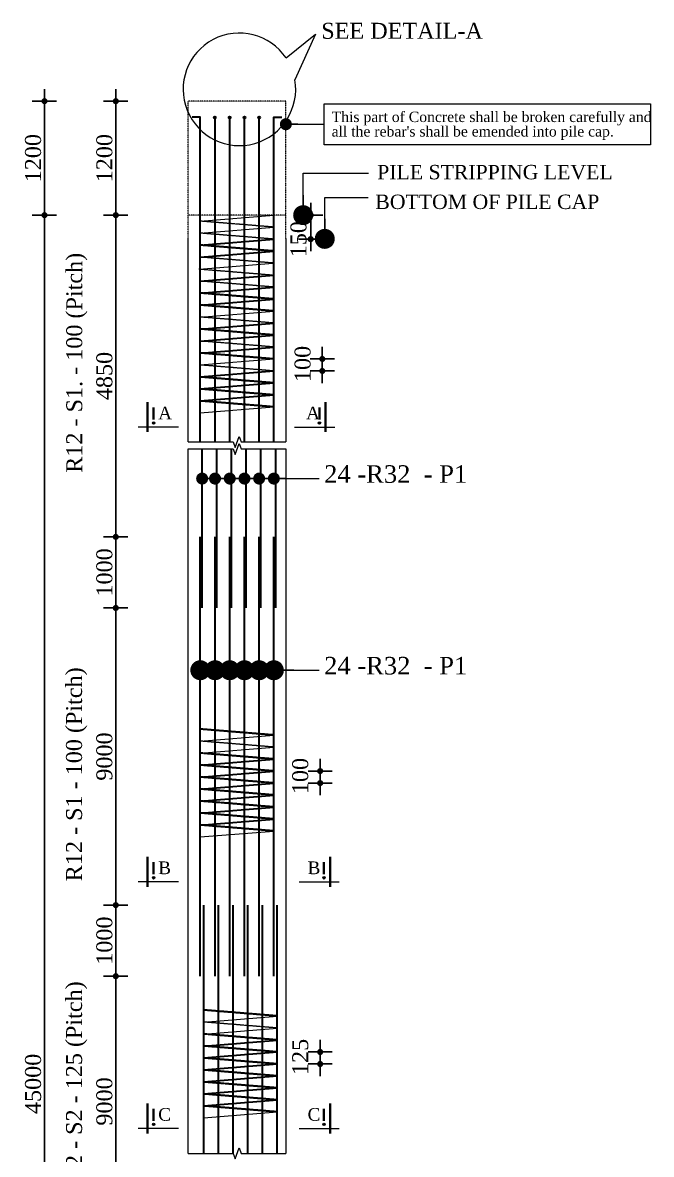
# Model space of a CAD drawing. Header units: millimetres. Extents: x -684453 to 35267, y -286696 to 273430.
# Drawn here: x -99214 to -95282, y 195485 to 202566 of the extents above; entities that cross this region are included whole.
import ezdxf

# ---------------------------------------------------------------- set-up
doc = ezdxf.new("R2010")
doc.units = ezdxf.units.MM
doc.header["$PDMODE"] = 2
doc.linetypes.add('DASHEDX2', pattern=[38.099999999999994, 25.4, -12.7])
doc.linetypes.add('HIDDEN', pattern=[9.524999999999999, 6.35, -3.175])
doc.layers.get('Defpoints').update_dxf_attribs({"lineweight": 13})
for name, color, linetype, lineweight in [('Binder', 136, 'Continuous', 15), ('dim', 4, 'Continuous', 25), ('Dimision', 4, 'Continuous', 9), ('L.L', 200, 'Continuous', 20), ('Pile', 11, 'Continuous', 15), ('Reinf.', 12, 'Continuous', 30), ('Text', 7, 'Continuous', 15)]:
    doc.layers.add(name, color=color, linetype=linetype, lineweight=lineweight)
doc.styles.get("Standard").update_dxf_attribs({"font": 'times.ttf'})
doc.dimstyles.new('ISO-25', dxfattribs={"dimtxt": 175, "dimasz": 100, "dimexe": 65, "dimexo": 115.625, "dimgap": 40, "dimtad": 1, "dimtoh": 1, "dimdec": 0, "dimtxsty": 'Standard', "dimblk": 'DOT', "dimcen": 300, "dimclrd": 256, "dimclre": 256, "dimclrt": 256, "dimadec": 0, "dimazin": 0, "dimtfac": 1, "dimtdec": 0, "dimtix": 1, "dimtmove": 0, "dimatfit": 3, "dimldrblk": 'DOT', "dimfxl": 75, "dimlwd": -1, "dimarcsym": 0})
doc.dimstyles.new('ISO-70', dxfattribs={"dimscale": 0, "dimtxt": 70, "dimasz": 0.75, "dimexe": 35, "dimexo": 35, "dimgap": 20, "dimtad": 1, "dimdec": 0, "dimlfac": -1, "dimzin": 1, "dimdsep": 46, "dimtxsty": 'Standard', "dimblk": 'DIM', "dimcen": 60, "dimclrd": 256, "dimclre": 256, "dimclrt": 256, "dimadec": 0, "dimazin": 0, "dimtfac": 1, "dimtdec": 0, "dimtix": 1, "dimtofl": 0, "dimtmove": 0, "dimatfit": 3, "dimldrblk": 'DOT', "dimfxl": 35, "dimfxlon": 1, "dimtolj": 1, "dimlwd": -1, "dimarcsym": 0})

# ---------------------------------------------------------------- blocks, each defined once
blk = doc.blocks.new('DIM')
at = {"layer": 'dim'}
for p, q in [((0, -101.4035087719276), (0, 101.4035087719276)), ((-101.4035087719312, 0), (101.4035087719312, 0))]:
    blk.add_line(p, q, dxfattribs=at)
at = {"layer": 'dim', "const_width": 25.35087719298245}
blk.add_lwpolyline([(-12.67543859648868, 0, 1), (12.67543859648868, 0, 1)], format="xyb", close=True, dxfattribs=at)
blk = doc.blocks.new('*D86')
at = {"layer": 'Defpoints', "color": 0, "ltscale": 30, "transparency": 16777216}
for p in [(-97567.63468283782, 201361.6920991052), (-97567.63468283782, 201211.6920991052), (-97412.42101633258, 201211.6920991052)]:
    blk.add_point(p, dxfattribs=at)
at = {"layer": 'dim', "lineweight": -2, "ltscale": 30, "transparency": 16777216}
for p, q in [((-97447.42101633258, 201361.6920991052), (-97377.42101633258, 201361.6920991052)), ((-97447.42101633258, 201211.6920991052), (-97377.42101633258, 201211.6920991052))]:
    blk.add_line(p, q, dxfattribs=at)
at = {"layer": 'dim', "ltscale": 30, "transparency": 16777216}
blk.add_line((-97412.42101633258, 201360.9420991052), (-97412.42101633258, 201212.4420991052), dxfattribs=at)
at = {"layer": 'dim', "ltscale": 30, "transparency": 16777216, "xscale": 0.75, "yscale": 0.75, "zscale": 0.75}
for p, rotation in [((-97412.42101633258, 201361.6920991052), 90), ((-97412.42101633258, 201211.6920991052), 270)]:
    blk.add_blockref('DIM', p, dxfattribs=dict(at, rotation=rotation))
at = {"layer": 'dim', "ltscale": 30, "transparency": 16777216, "insert": (-97488.27168678388, 201211.3617943445), "char_height": 100, "attachment_point": 5, "rotation": 90}
blk.add_mtext('\\A1;150', dxfattribs=at)
blk = doc.blocks.new('_Dot')
at = {"color": 0, "linetype": 'ByBlock', "lineweight": -2}
blk.add_line((-0.5, 0), (-1, 0), dxfattribs=at)
at = {"color": 0, "linetype": 'ByBlock', "const_width": 0.5}
blk.add_lwpolyline([(-0.25, 0, 1), (0.25, 0, 1)], format="xyb", close=True, dxfattribs=at)
blk = doc.blocks.new('*D87')
at = {"layer": 'Defpoints', "color": 0, "ltscale": 30, "transparency": 16777216}
for p in [(-97622.91527138534, 196125.8689732476), (-97621.01314669917, 196050.7234024808), (-97353.09083808103, 196050.7234024808)]:
    blk.add_point(p, dxfattribs=at)
at = {"layer": 'dim', "lineweight": -2, "ltscale": 30, "transparency": 16777216}
for p, q in [((-97388.09083808103, 196125.8689732476), (-97318.09083808103, 196125.8689732476)), ((-97388.09083808103, 196050.7234024808), (-97318.09083808103, 196050.7234024808))]:
    blk.add_line(p, q, dxfattribs=at)
at = {"layer": 'dim', "ltscale": 30, "transparency": 16777216}
blk.add_line((-97353.09083808103, 196125.1189732476), (-97353.09083808103, 196051.4734024808), dxfattribs=at)
at = {"layer": 'dim', "ltscale": 30, "transparency": 16777216, "xscale": 0.75, "yscale": 0.75, "zscale": 0.75}
for p, rotation in [((-97353.09083808103, 196125.8689732476), 90), ((-97353.09083808103, 196050.7234024808), 270)]:
    blk.add_blockref('DIM', p, dxfattribs=dict(at, rotation=rotation))
at = {"layer": 'dim', "ltscale": 30, "transparency": 16777216, "insert": (-97477.13489634782, 196094.6812905289), "char_height": 100, "attachment_point": 5, "rotation": 90}
blk.add_mtext('\\A1;125', dxfattribs=at)
blk = doc.blocks.new('*D105')
at = {"layer": 'Defpoints', "color": 0, "ltscale": 30, "transparency": 16777216}
for p in [(-98177.63468283782, 202074.8226198401), (-98631.36288111238, 201361.6920991052), (-98177.63468283782, 201361.6920991052)]:
    blk.add_point(p, dxfattribs=at)
at = {"layer": 'dim', "lineweight": -2, "ltscale": 30, "transparency": 16777216}
for p, q in [((-98596.36288111238, 202074.8226198401), (-98666.36288111238, 202074.8226198401)), ((-98596.36288111238, 201361.6920991052), (-98666.36288111238, 201361.6920991052))]:
    blk.add_line(p, q, dxfattribs=at)
at = {"layer": 'dim', "ltscale": 30, "transparency": 16777216}
blk.add_line((-98631.36288111238, 202074.0726198401), (-98631.36288111238, 201362.4420991052), dxfattribs=at)
at = {"layer": 'dim', "ltscale": 30, "transparency": 16777216, "xscale": 0.75, "yscale": 0.75, "zscale": 0.75}
for p, rotation in [((-98631.36288111238, 202074.8226198401), 90), ((-98631.36288111238, 201361.6920991052), 270)]:
    blk.add_blockref('DIM', p, dxfattribs=dict(at, rotation=rotation))
at = {"layer": 'dim', "ltscale": 30, "transparency": 16777216, "insert": (-98702.22805775264, 201718.2573594726), "char_height": 100, "attachment_point": 5, "rotation": 90}
blk.add_mtext('\\A1;1200', dxfattribs=at)
blk = doc.blocks.new('*D92')
at = {"layer": 'Defpoints', "color": 0, "ltscale": 30, "transparency": 16777216}
for p in [(-98555.31024953345, 201361.6920991052), (-99077.39555353846, 190490.5861029207), (-98177.63468283776, 190490.5861029207)]:
    blk.add_point(p, dxfattribs=at)
at = {"layer": 'dim', "lineweight": -2, "ltscale": 30, "transparency": 16777216}
for p, q in [((-99042.39555353846, 201361.6920991052), (-99112.39555353846, 201361.6920991052)), ((-99042.39555353846, 190490.5861029207), (-99112.39555353846, 190490.5861029207))]:
    blk.add_line(p, q, dxfattribs=at)
at = {"layer": 'dim', "ltscale": 30, "transparency": 16777216}
blk.add_line((-99077.39555353846, 201360.9420991052), (-99077.39555353846, 190491.3361029207), dxfattribs=at)
at = {"layer": 'dim', "ltscale": 30, "transparency": 16777216, "xscale": 0.75, "yscale": 0.75, "zscale": 0.75}
for p, rotation in [((-99077.39555353846, 201361.6920991052), 90), ((-99077.39555353846, 190490.5861029207), 270)]:
    blk.add_blockref('DIM', p, dxfattribs=dict(at, rotation=rotation))
at = {"layer": 'dim', "ltscale": 30, "transparency": 16777216, "insert": (-99148.26073017872, 195926.1391010129), "char_height": 100, "attachment_point": 5, "rotation": 90}
blk.add_mtext('\\A1;45000', dxfattribs=at)
blk = doc.blocks.new('*D95')
at = {"layer": 'Defpoints', "color": 0, "ltscale": 30, "transparency": 16777216}
for p in [(-98177.63468283782, 196600.0147920713), (-98631.36288111238, 195032.5612684598), (-98177.63468283782, 195032.5612684598)]:
    blk.add_point(p, dxfattribs=at)
at = {"layer": 'dim', "lineweight": -2, "ltscale": 30, "transparency": 16777216}
for p, q in [((-98596.36288111238, 196600.0147920713), (-98666.36288111238, 196600.0147920713)), ((-98596.36288111238, 195032.5612684598), (-98666.36288111238, 195032.5612684598))]:
    blk.add_line(p, q, dxfattribs=at)
at = {"layer": 'dim', "ltscale": 30, "transparency": 16777216}
blk.add_line((-98631.36288111238, 196599.2647920713), (-98631.36288111238, 195033.3112684598), dxfattribs=at)
at = {"layer": 'dim', "ltscale": 30, "transparency": 16777216, "xscale": 0.75, "yscale": 0.75, "zscale": 0.75}
for p, rotation in [((-98631.36288111238, 196600.0147920713), 90), ((-98631.36288111238, 195032.5612684598), 270)]:
    blk.add_blockref('DIM', p, dxfattribs=dict(at, rotation=rotation))
at = {"layer": 'dim', "ltscale": 30, "transparency": 16777216, "insert": (-98702.37225385934, 195816.2880302655), "char_height": 100, "attachment_point": 5, "rotation": 90}
blk.add_mtext('\\A1;9000', dxfattribs=at)
blk = doc.blocks.new('*D96')
at = {"layer": 'Defpoints', "color": 0, "ltscale": 30, "transparency": 16777216}
for p in [(-98177.63468283782, 197044.9201670101), (-98631.36288111244, 196600.0147920713), (-98177.63468283782, 196600.0147920713)]:
    blk.add_point(p, dxfattribs=at)
at = {"layer": 'dim', "lineweight": -2, "ltscale": 30, "transparency": 16777216}
for p, q in [((-98596.36288111244, 197044.9201670101), (-98666.36288111244, 197044.9201670101)), ((-98596.36288111244, 196600.0147920713), (-98666.36288111244, 196600.0147920713))]:
    blk.add_line(p, q, dxfattribs=at)
at = {"layer": 'dim', "ltscale": 30, "transparency": 16777216}
blk.add_line((-98631.36288111244, 197044.1701670101), (-98631.36288111244, 196600.7647920713), dxfattribs=at)
at = {"layer": 'dim', "ltscale": 30, "transparency": 16777216, "xscale": 0.75, "yscale": 0.75, "zscale": 0.75}
for p, rotation in [((-98631.36288111244, 197044.9201670101), 90), ((-98631.36288111244, 196600.0147920713), 270)]:
    blk.add_blockref('DIM', p, dxfattribs=dict(at, rotation=rotation))
at = {"layer": 'dim', "ltscale": 30, "transparency": 16777216, "insert": (-98702.2280577527, 196822.4674795407), "char_height": 100, "attachment_point": 5, "rotation": 90}
blk.add_mtext('\\A1;1000', dxfattribs=at)
blk = doc.blocks.new('*D97')
at = {"layer": 'Defpoints', "color": 0, "ltscale": 30, "transparency": 16777216}
for p in [(-98177.63468283782, 201361.6920991052), (-98631.36288111238, 199348.7660689625), (-98555.31024953345, 199348.7660689625)]:
    blk.add_point(p, dxfattribs=at)
at = {"layer": 'dim', "lineweight": -2, "ltscale": 30, "transparency": 16777216}
for p, q in [((-98596.36288111238, 201361.6920991052), (-98666.36288111238, 201361.6920991052)), ((-98596.36288111238, 199348.7660689625), (-98666.36288111238, 199348.7660689625))]:
    blk.add_line(p, q, dxfattribs=at)
at = {"layer": 'dim', "ltscale": 30, "transparency": 16777216}
blk.add_line((-98631.36288111238, 201360.9420991052), (-98631.36288111238, 199349.5160689625), dxfattribs=at)
at = {"layer": 'dim', "ltscale": 30, "transparency": 16777216, "xscale": 0.75, "yscale": 0.75, "zscale": 0.75}
for p, rotation in [((-98631.36288111238, 201361.6920991052), 90), ((-98631.36288111238, 199348.7660689625), 270)]:
    blk.add_blockref('DIM', p, dxfattribs=dict(at, rotation=rotation))
at = {"layer": 'dim', "ltscale": 30, "transparency": 16777216, "insert": (-98702.22805775264, 200355.2290840338), "char_height": 100, "attachment_point": 5, "rotation": 90}
blk.add_mtext('\\A1;4850', dxfattribs=at)
blk = doc.blocks.new('*D99')
at = {"layer": 'Defpoints', "color": 0, "ltscale": 30, "transparency": 16777216}
for p in [(-97644.53680752398, 200461.837669872), (-97642.63468283776, 200386.6920991052), (-97339.71237421967, 200386.6920991052)]:
    blk.add_point(p, dxfattribs=at)
at = {"layer": 'dim', "lineweight": -2, "ltscale": 30, "transparency": 16777216}
for p, q in [((-97374.71237421967, 200461.837669872), (-97304.71237421967, 200461.837669872)), ((-97374.71237421967, 200386.6920991052), (-97304.71237421967, 200386.6920991052))]:
    blk.add_line(p, q, dxfattribs=at)
at = {"layer": 'dim', "ltscale": 30, "transparency": 16777216}
blk.add_line((-97339.71237421967, 200461.087669872), (-97339.71237421967, 200387.4420991052), dxfattribs=at)
at = {"layer": 'dim', "ltscale": 30, "transparency": 16777216, "xscale": 0.75, "yscale": 0.75, "zscale": 0.75}
for p, rotation in [((-97339.71237421967, 200461.837669872), 90), ((-97339.71237421967, 200386.6920991052), 270)]:
    blk.add_blockref('DIM', p, dxfattribs=dict(at, rotation=rotation))
at = {"layer": 'dim', "ltscale": 30, "transparency": 16777216, "insert": (-97462.29646586225, 200430.6499871533), "char_height": 100, "attachment_point": 5, "rotation": 90}
blk.add_mtext('\\A1;100', dxfattribs=at)
blk = doc.blocks.new('*D100')
at = {"layer": 'Defpoints', "color": 0, "ltscale": 30, "transparency": 16777216}
for p in [(-98472.63009785011, 202074.8226198401), (-99077.39555353846, 201361.6920991052), (-98472.63009785011, 201361.6920991052)]:
    blk.add_point(p, dxfattribs=at)
at = {"layer": 'dim', "lineweight": -2, "ltscale": 30, "transparency": 16777216}
for p, q in [((-99042.39555353846, 202074.8226198401), (-99112.39555353846, 202074.8226198401)), ((-99042.39555353846, 201361.6920991052), (-99112.39555353846, 201361.6920991052))]:
    blk.add_line(p, q, dxfattribs=at)
at = {"layer": 'dim', "ltscale": 30, "transparency": 16777216}
blk.add_line((-99077.39555353846, 202074.0726198401), (-99077.39555353846, 201362.4420991052), dxfattribs=at)
at = {"layer": 'dim', "ltscale": 30, "transparency": 16777216, "xscale": 0.75, "yscale": 0.75, "zscale": 0.75}
for p, rotation in [((-99077.39555353846, 202074.8226198401), 90), ((-99077.39555353846, 201361.6920991052), 270)]:
    blk.add_blockref('DIM', p, dxfattribs=dict(at, rotation=rotation))
at = {"layer": 'dim', "ltscale": 30, "transparency": 16777216, "insert": (-99148.26073017872, 201718.2573594726), "char_height": 100, "attachment_point": 5, "rotation": 90}
blk.add_mtext('\\A1;1200', dxfattribs=at)
blk = doc.blocks.new('*D101')
at = {"layer": 'Defpoints', "color": 0, "ltscale": 30, "transparency": 16777216}
for p in [(-97622.91527138534, 197883.581010665), (-97621.01314669917, 197808.4354398983), (-97353.09083808103, 197808.4354398983)]:
    blk.add_point(p, dxfattribs=at)
at = {"layer": 'dim', "lineweight": -2, "ltscale": 30, "transparency": 16777216}
for p, q in [((-97388.09083808103, 197883.581010665), (-97318.09083808103, 197883.581010665)), ((-97388.09083808103, 197808.4354398983), (-97318.09083808103, 197808.4354398983))]:
    blk.add_line(p, q, dxfattribs=at)
at = {"layer": 'dim', "ltscale": 30, "transparency": 16777216}
blk.add_line((-97353.09083808103, 197882.831010665), (-97353.09083808103, 197809.1854398983), dxfattribs=at)
at = {"layer": 'dim', "ltscale": 30, "transparency": 16777216, "xscale": 0.75, "yscale": 0.75, "zscale": 0.75}
for p, rotation in [((-97353.09083808103, 197883.581010665), 90), ((-97353.09083808103, 197808.4354398983), 270)]:
    blk.add_blockref('DIM', p, dxfattribs=dict(at, rotation=rotation))
at = {"layer": 'dim', "ltscale": 30, "transparency": 16777216, "insert": (-97477.13489634782, 197852.3933279463), "char_height": 100, "attachment_point": 5, "rotation": 90}
blk.add_mtext('\\A1;100', dxfattribs=at)
blk = doc.blocks.new('*D102')
at = {"layer": 'Defpoints', "color": 0, "ltscale": 30, "transparency": 16777216}
for p in [(-98177.63468283782, 199348.7660689625), (-98631.36288111244, 198903.8606940237), (-98177.63468283782, 198903.8606940237)]:
    blk.add_point(p, dxfattribs=at)
at = {"layer": 'dim', "lineweight": -2, "ltscale": 30, "transparency": 16777216}
for p, q in [((-98596.36288111244, 199348.7660689625), (-98666.36288111244, 199348.7660689625)), ((-98596.36288111244, 198903.8606940237), (-98666.36288111244, 198903.8606940237))]:
    blk.add_line(p, q, dxfattribs=at)
at = {"layer": 'dim', "ltscale": 30, "transparency": 16777216}
blk.add_line((-98631.36288111244, 199348.0160689625), (-98631.36288111244, 198904.6106940237), dxfattribs=at)
at = {"layer": 'dim', "ltscale": 30, "transparency": 16777216, "xscale": 0.75, "yscale": 0.75, "zscale": 0.75}
for p, rotation in [((-98631.36288111244, 199348.7660689625), 90), ((-98631.36288111244, 198903.8606940237), 270)]:
    blk.add_blockref('DIM', p, dxfattribs=dict(at, rotation=rotation))
at = {"layer": 'dim', "ltscale": 30, "transparency": 16777216, "insert": (-98702.2280577527, 199126.3133814931), "char_height": 100, "attachment_point": 5, "rotation": 90}
blk.add_mtext('\\A1;1000', dxfattribs=at)
blk = doc.blocks.new('*D103')
at = {"layer": 'Defpoints', "color": 0, "ltscale": 30, "transparency": 16777216}
for p in [(-98177.63468283782, 198903.8606940237), (-98631.36288111238, 197044.9201670101), (-98177.63468283782, 197044.9201670101)]:
    blk.add_point(p, dxfattribs=at)
at = {"layer": 'dim', "lineweight": -2, "ltscale": 30, "transparency": 16777216}
for p, q in [((-98596.36288111238, 198903.8606940237), (-98666.36288111238, 198903.8606940237)), ((-98596.36288111238, 197044.9201670101), (-98666.36288111238, 197044.9201670101))]:
    blk.add_line(p, q, dxfattribs=at)
at = {"layer": 'dim', "ltscale": 30, "transparency": 16777216}
blk.add_line((-98631.36288111238, 198903.1106940237), (-98631.36288111238, 197045.6701670101), dxfattribs=at)
at = {"layer": 'dim', "ltscale": 30, "transparency": 16777216, "xscale": 0.75, "yscale": 0.75, "zscale": 0.75}
for p, rotation in [((-98631.36288111238, 198903.8606940237), 90), ((-98631.36288111238, 197044.9201670101), 270)]:
    blk.add_blockref('DIM', p, dxfattribs=dict(at, rotation=rotation))
at = {"layer": 'dim', "ltscale": 30, "transparency": 16777216, "insert": (-98702.37225385934, 197974.3904305169), "char_height": 100, "attachment_point": 5, "rotation": 90}
blk.add_mtext('\\A1;9000', dxfattribs=at)

msp = doc.modelspace()

# ---------------------------------------------------------------- hatches: boundary and pattern name
at = {"layer": 'Pile', "ltscale": 5}
h = msp.add_hatch(color=5, dxfattribs=at)
h.set_gradient(color1=(0, 0, 255), one_color=1, tint=1, name='CYLINDER')
h.paths.add_polyline_path([(-98402.31371749833, 200061.0656646268, 1), (-98387.43951289373, 200061.0656646268, 1)])
h = msp.add_hatch(color=5, dxfattribs=at)
h.set_gradient(color1=(0, 0, 255), one_color=1, tint=1, name='CYLINDER')
h.paths.add_polyline_path([(-97349.90922159771, 200061.0656646268, -1), (-97364.78342620231, 200061.0656646268, -1)])
h = msp.add_hatch(color=5, dxfattribs=at)
h.set_gradient(color1=(0, 0, 255), one_color=1, tint=1, name='CYLINDER')
h.paths.add_polyline_path([(-98402.31371749833, 197215.4948398719, 1), (-98387.43951289373, 197215.4948398719, 1)])
h = msp.add_hatch(color=5, dxfattribs=at)
h.set_gradient(color1=(0, 0, 255), one_color=1, tint=1, name='CYLINDER')
h.paths.add_polyline_path([(-97322.14263401512, 197215.4948398719, -1), (-97337.01683861972, 197215.4948398719, -1)])
h = msp.add_hatch(color=5, dxfattribs=at)
h.set_gradient(color1=(0, 0, 255), one_color=1, tint=1, name='CYLINDER')
h.paths.add_polyline_path([(-98402.31371749833, 195672.5985861878, 1), (-98387.43951289373, 195672.5985861878, 1)])
h = msp.add_hatch(color=5, dxfattribs=at)
h.set_gradient(color1=(0, 0, 255), one_color=1, tint=1, name='CYLINDER')
h.paths.add_polyline_path([(-97322.14263401512, 195672.5985861878, -1), (-97337.01683861972, 195672.5985861878, -1)])
at = {"layer": 'Reinf.', "ltscale": 5}
for points in [[(-98017.09270827455, 201972.8226198401, 1), (-98005.09270827455, 201972.8226198401, 1)], [(-97925.09270827455, 201972.8226198401, 1), (-97913.09270827455, 201972.8226198401, 1)], [(-97833.09270827449, 201972.8226198401, 1), (-97821.09270827449, 201972.8226198401, 1)], [(-97741.09270827449, 201972.8226198401, 1), (-97729.09270827449, 201972.8226198401, 1)]]:
    msp.add_hatch(color=256, dxfattribs=at).paths.add_polyline_path(points)

# ---------------------------------------------------------------- linework, layer by layer
at = {"layer": 'Binder', "ltscale": 30}
for p, q in [((-97565.88640787808, 202345.061571677), (-97382.15699272073, 202494.3935181216)), ((-97382.15699272073, 202494.3935181216), (-97511.34421112656, 202209.1006150698))]:
    msp.add_line(p, q, dxfattribs=at)
at = {"layer": 'Binder', "ltscale": 5}
for p, q in [((-98102.63468283782, 201324.1920991052), (-97642.63468283776, 201361.6920991052)), ((-98102.63468283782, 201249.1920991052), (-97642.63468283776, 201286.6920991052)), ((-98102.63468283782, 201174.1920991052), (-97642.63468283776, 201211.6920991052)), ((-98102.63468283782, 201099.1920991052), (-97642.63468283776, 201136.6920991052)), ((-98108.4575135099, 201023.1071116566), (-97648.4575135099, 201060.6071116566)), ((-98102.63468283782, 200949.1920991052), (-97642.63468283776, 200986.6920991052)), ((-98102.63468283782, 200874.1920991052), (-97642.63468283776, 200911.6920991052)), ((-98102.63468283782, 200799.1920991052), (-97642.63468283776, 200836.6920991052)), ((-98102.63468283782, 200724.1920991052), (-97642.63468283776, 200761.6920991052)), ((-98102.63468283782, 200649.1920991052), (-97642.63468283776, 200686.6920991052)), ((-98102.63468283782, 200574.1920991052), (-97642.63468283776, 200611.6920991052)), ((-98102.63468283782, 200499.1920991052), (-97642.63468283776, 200536.6920991052)), ((-98102.63468283782, 200424.1920991052), (-97642.63468283776, 200461.6920991052)), ((-98102.63468283782, 200349.1920991052), (-97642.63468283776, 200386.6920991052)), ((-98102.63468283782, 200274.1920991052), (-97642.63468283776, 200311.6920991052)), ((-98102.63468283782, 200199.1920991052), (-97642.63468283776, 200236.6920991052)), ((-98102.63468283782, 200124.1920991052), (-97642.63468283776, 200161.6920991052)), ((-98102.63468283782, 198070.9354398983), (-97642.63468283776, 198108.4354398983)), ((-98102.63468283782, 197995.9354398983), (-97642.63468283776, 198033.4354398983)), ((-98102.63468283782, 197995.9354398983), (-97642.63468283776, 198033.4354398983)), ((-98102.63468283782, 197920.9354398983), (-97642.63468283776, 197958.4354398983)), ((-98102.63468283782, 197845.9354398983), (-97642.63468283776, 197883.4354398983)), ((-98102.63468283782, 197770.9354398983), (-97642.63468283776, 197808.4354398983)), ((-98102.63468283782, 197695.9354398983), (-97642.63468283776, 197733.4354398983)), ((-98102.63468283782, 197620.9354398983), (-97642.63468283776, 197658.4354398983)), ((-98102.63468283782, 197545.9354398983), (-97642.63468283776, 197583.4354398983)), ((-98102.63468283782, 197470.9354398983), (-97642.63468283776, 197508.4354398983)), ((-98081.01314669917, 196313.2234024808), (-97621.01314669917, 196350.7234024808)), ((-98081.01314669917, 196238.2234024808), (-97621.01314669917, 196275.7234024808)), ((-98081.01314669917, 196238.2234024808), (-97621.01314669917, 196275.7234024808)), ((-98081.01314669917, 196163.2234024808), (-97621.01314669917, 196200.7234024808)), ((-98081.01314669917, 196088.2234024808), (-97621.01314669917, 196125.7234024808)), ((-98081.01314669917, 196013.2234024808), (-97621.01314669917, 196050.7234024808)), ((-98081.01314669917, 195938.2234024808), (-97621.01314669917, 195975.7234024808)), ((-98081.01314669917, 195863.2234024808), (-97621.01314669917, 195900.7234024808)), ((-98081.01314669917, 195788.2234024808), (-97621.01314669917, 195825.7234024808)), ((-98081.01314669917, 195713.2234024808), (-97621.01314669917, 195750.7234024808))]:
    msp.add_line(p, q, dxfattribs=at)
at = {"layer": 'Binder', "linetype": 'DASHEDX2', "ltscale": 0.006999999999999999}
for p, q in [((-97642.63468283776, 201286.6920991052), (-98102.63468283782, 201324.1920991052)), ((-97642.63468283776, 201211.6920991052), (-98102.63468283782, 201249.1920991052)), ((-97642.63468283776, 201136.6920991052), (-98102.63468283782, 201174.1920991052)), ((-97642.63468283776, 201061.6920991052), (-98102.63468283782, 201099.1920991052)), ((-97652.63468283782, 200985.9267929827), (-98112.63468283782, 201023.4267929827)), ((-97642.63468283776, 200911.6920991052), (-98102.63468283782, 200949.1920991052)), ((-97642.63468283776, 200836.6920991052), (-98102.63468283782, 200874.1920991052)), ((-97642.63468283776, 200761.6920991052), (-98102.63468283782, 200799.1920991052)), ((-97642.63468283776, 200686.6920991052), (-98102.63468283782, 200724.1920991052)), ((-97642.63468283776, 200611.6920991052), (-98102.63468283782, 200649.1920991052)), ((-97642.63468283776, 200536.6920991052), (-98102.63468283782, 200574.1920991052)), ((-97642.63468283776, 200536.6920991052), (-98102.63468283782, 200574.1920991052)), ((-97642.63468283776, 200536.6920991052), (-98102.63468283782, 200574.1920991052)), ((-97642.63468283776, 200461.6920991052), (-98102.63468283782, 200499.1920991052)), ((-97642.63468283776, 200386.6920991052), (-98102.63468283782, 200424.1920991052)), ((-97642.63468283776, 200311.6920991052), (-98102.63468283782, 200349.1920991052)), ((-97642.63468283776, 200236.6920991052), (-98102.63468283782, 200274.1920991052)), ((-97642.63468283776, 200161.6920991052), (-98102.63468283782, 200199.1920991052)), ((-97642.63468283776, 198108.4354398983), (-98102.63468283782, 198145.9354398983)), ((-97642.63468283776, 198033.4354398983), (-98102.63468283782, 198070.9354398983)), ((-97642.63468283776, 197958.4354398983), (-98102.63468283782, 197995.9354398983)), ((-97642.63468283776, 197883.4354398983), (-98102.63468283782, 197920.9354398983)), ((-97642.63468283776, 197808.4354398983), (-98102.63468283782, 197845.9354398983)), ((-97642.63468283776, 197733.4354398983), (-98102.63468283782, 197770.9354398983)), ((-97642.63468283776, 197658.4354398983), (-98102.63468283782, 197695.9354398983)), ((-97642.63468283776, 197583.4354398983), (-98102.63468283782, 197620.9354398983)), ((-97642.63468283776, 197508.4354398983), (-98102.63468283782, 197545.9354398983)), ((-97621.01314669917, 196350.7234024808), (-98081.01314669917, 196388.2234024808)), ((-97621.01314669917, 196275.7234024808), (-98081.01314669917, 196313.2234024808)), ((-97621.01314669917, 196200.7234024808), (-98081.01314669917, 196238.2234024808)), ((-97621.01314669917, 196125.7234024808), (-98081.01314669917, 196163.2234024808)), ((-97621.01314669917, 196050.7234024808), (-98081.01314669917, 196088.2234024808)), ((-97621.01314669917, 195975.7234024808), (-98081.01314669917, 196013.2234024808)), ((-97621.01314669917, 195900.7234024808), (-98081.01314669917, 195938.2234024808)), ((-97621.01314669917, 195825.7234024808), (-98081.01314669917, 195863.2234024808)), ((-97621.01314669917, 195750.7234024808), (-98081.01314669917, 195788.2234024808))]:
    msp.add_line(p, q, dxfattribs=at)
at = {"layer": 'Binder', "ltscale": 30}
msp.add_arc((-97858.15699272073, 202148.8935181216), 352, 33.86897648289431, 9.848460356363017, dxfattribs=at)
at = {"layer": 'Dimision', "ltscale": 5}
for p, q in [((-97358.42020261649, 199713.4411289055), (-97358.42020261649, 199713.4411289055)), ((-97358.42020261649, 199713.4411289055), (-97358.42020261649, 199713.4411289055)), ((-97576.05165214458, 198514.3240182449), (-97576.05165214458, 198514.3240182449)), ((-97576.05165214458, 198514.3240182449), (-97576.05165214458, 198514.3240182449))]:
    msp.add_line(p, q, dxfattribs=at)
at = {"layer": 'L.L', "linetype": 'HIDDEN', "ltscale": 0.02}
for p, q in [((-97567.63468283782, 202074.8226198401), (-98177.63468283782, 202074.8226198401)), ((-98177.63468283782, 201215.1920991052), (-98177.63468283782, 202074.8226198401)), ((-97567.63468283782, 201215.1920991052), (-97567.63468283782, 202074.8226198401)), ((-97567.63468283782, 201361.6920991052), (-98177.63468283782, 201361.6920991052))]:
    msp.add_line(p, q, dxfattribs=at)
at = {"layer": 'L.L', "ltscale": 5}
for p, q in [((-97567.63468283782, 201215.1920991052), (-97567.63468283782, 199943.2957389712)), ((-97567.63468283782, 199899.2231759415), (-97567.63468283782, 195490.9426867215))]:
    msp.add_line(p, q, dxfattribs=at)
for points in [[(-98177.63468283782, 199943.2957389712), (-98177.63468283782, 201215.1920991052)], [(-98177.63468283776, 199943.2957389712), (-97897.6346828377, 199943.2957389712), (-97885.1346828377, 199908.9522712281), (-97860.1346828377, 199977.6392067142), (-97847.6346828377, 199943.2957389712), (-97567.6346828377, 199943.2957389712)], [(-98177.63468283782, 199899.2231759415), (-97897.63468283776, 199899.2231759415), (-97885.13468283776, 199864.8797081985), (-97860.13468283776, 199933.5666436845), (-97847.63468283776, 199899.2231759415), (-97567.63468283776, 199899.2231759415)], [(-98177.63468283782, 195490.9426867215), (-98177.63468283782, 199899.2231759415)], [(-98177.63468283776, 195490.9426867215), (-97897.6346828377, 195490.9426867215), (-97885.1346828377, 195456.5992189785), (-97860.1346828377, 195525.2861544645), (-97847.6346828377, 195490.9426867215), (-97567.6346828377, 195490.9426867215)]]:
    msp.add_lwpolyline(points, dxfattribs=at)
at = {"layer": 'Pile', "ltscale": 5}
for p, q in [((-98239.53265097889, 200035.2259545501), (-98490.69818520627, 200035.2259545501)), ((-97512.69028811716, 200035.2259545501), (-97261.52475388977, 200035.2259545501)), ((-98239.53265097889, 197189.6551297953), (-98490.69818520627, 197189.6551297953)), ((-97484.9237005345, 197189.6551297953), (-97233.75816630712, 197189.6551297953)), ((-98239.53265097889, 195646.7588761112), (-98490.69818520627, 195646.7588761112)), ((-97484.9237005345, 195646.7588761112), (-97233.75816630712, 195646.7588761112))]:
    msp.add_line(p, q, dxfattribs=at)
for points, const_width in [([(-98433.20528949535, 200003.939639284), (-98433.20528949535, 200192.9330026468)], 14.87420460458786), ([(-97319.01764960069, 200003.939639284), (-97319.01764960069, 200192.9330026468)], 14.87420460458787), ([(-98394.876615196, 200081.8968923113), (-98394.876615196, 200159.8541453386)], 14.87420460458786), ([(-97357.34632390004, 200081.8968923113), (-97357.34632390004, 200159.8541453386)], 14.87420460458787), ([(-98433.20528949535, 197158.3688145292), (-98433.20528949535, 197347.3621778919)], 14.87420460458786), ([(-97291.2510620181, 197158.3688145292), (-97291.2510620181, 197347.3621778919)], 14.87420460458787), ([(-98394.876615196, 197236.3260675564), (-98394.876615196, 197314.2833205837)], 14.87420460458786), ([(-97329.57973631739, 197236.3260675564), (-97329.57973631739, 197314.2833205837)], 14.87420460458787), ([(-98433.20528949535, 195615.4725608451), (-98433.20528949535, 195804.4659242078)], 14.87420460458786), ([(-97291.2510620181, 195615.4725608451), (-97291.2510620181, 195804.4659242078)], 14.87420460458787), ([(-98394.876615196, 195693.4298138724), (-98394.876615196, 195771.3870668996)], 14.87420460458786), ([(-97329.57973631739, 195693.4298138724), (-97329.57973631739, 195771.3870668996)], 14.87420460458787)]:
    msp.add_lwpolyline(points, dxfattribs=dict(at, const_width=const_width))
for centre in [(-98394.876615196, 200061.0656646268), (-97357.34632390004, 200061.0656646268), (-98394.876615196, 197215.4948398719), (-97329.57973631739, 197215.4948398719), (-98394.876615196, 195672.5985861878), (-97329.57973631739, 195672.5985861878)]:
    msp.add_circle(centre, 7.437102302293932, dxfattribs=at)
at = {"layer": 'Reinf.', "ltscale": 5}
for p, q in [((-98010.63468283782, 199943.2957389712), (-98010.63468283782, 201976.7123261166)), ((-97918.63468283782, 199943.2957389712), (-97918.63468283782, 201976.7123261166)), ((-97826.63468283782, 199943.2957389712), (-97826.63468283782, 201976.7123261166)), ((-97734.63468283782, 199943.2957389712), (-97734.63468283782, 201976.7123261166)), ((-98102.63468283782, 201174.1920991052), (-97642.63468283776, 201211.6920991052)), ((-98102.63468283782, 201099.1920991052), (-97642.63468283776, 201136.6920991052)), ((-98102.63468283782, 200949.1920991052), (-97642.63468283776, 200986.6920991052)), ((-98102.63468283782, 200874.1920991052), (-97642.63468283776, 200911.6920991052)), ((-98102.63468283782, 200799.1920991052), (-97642.63468283776, 200836.6920991052)), ((-98102.63468283782, 200649.1920991052), (-97642.63468283776, 200686.6920991052)), ((-98102.63468283782, 200574.1920991052), (-97642.63468283776, 200611.6920991052)), ((-98102.63468283782, 200499.1920991052), (-97642.63468283776, 200536.6920991052)), ((-98102.63468283782, 200349.1920991052), (-97642.63468283776, 200386.6920991052)), ((-98102.63468283782, 200274.1920991052), (-97642.63468283776, 200311.6920991052)), ((-98102.63468283782, 200199.1920991052), (-97642.63468283776, 200236.6920991052)), ((-97999.20578337798, 198903.8606940237), (-97999.20578337798, 199899.2231759415)), ((-97907.20578337798, 198903.8606940237), (-97907.20578337798, 199899.2231759415)), ((-97815.20578337798, 198903.8606940237), (-97815.20578337798, 199899.2231759415)), ((-97723.20578337798, 198903.8606940237), (-97723.20578337798, 199899.2231759415)), ((-98010.63468283782, 196600.0147920713), (-98010.63468283782, 199348.7660689625)), ((-97918.63468283782, 196600.0147920713), (-97918.63468283782, 199348.7660689625)), ((-97826.63468283782, 196600.0147920713), (-97826.63468283782, 199348.7660689625)), ((-97734.63468283782, 196600.0147920713), (-97734.63468283782, 199348.7660689625)), ((-98102.63468283782, 197920.9354398983), (-97642.63468283776, 197958.4354398983)), ((-98102.63468283782, 197845.9354398983), (-97642.63468283776, 197883.4354398983)), ((-98102.63468283782, 197770.9354398983), (-97642.63468283776, 197808.4354398983)), ((-98102.63468283782, 197770.9354398983), (-97642.63468283776, 197808.4354398983)), ((-98102.63468283782, 197695.9354398983), (-97642.63468283776, 197733.4354398983)), ((-98102.63468283782, 197695.9354398983), (-97642.63468283776, 197733.4354398983)), ((-98102.63468283782, 197620.9354398983), (-97642.63468283776, 197658.4354398983)), ((-98102.63468283782, 197620.9354398983), (-97642.63468283776, 197658.4354398983)), ((-98102.63468283782, 197545.9354398983), (-97642.63468283776, 197583.4354398983)), ((-98102.63468283782, 197545.9354398983), (-97642.63468283776, 197583.4354398983)), ((-97989.01314669917, 195490.9426867215), (-97989.01314669917, 197044.9201670101)), ((-97897.01314669917, 195489.2350302155), (-97897.01314669917, 197044.9201670101)), ((-97805.01314669917, 195490.9426867215), (-97805.01314669917, 197044.9201670101)), ((-97713.01314669917, 195490.9426867215), (-97713.01314669917, 197044.9201670101)), ((-98081.01314669917, 196163.2234024808), (-97621.01314669917, 196200.7234024808)), ((-98081.01314669917, 196088.2234024808), (-97621.01314669917, 196125.7234024808)), ((-98081.01314669917, 196013.2234024808), (-97621.01314669917, 196050.7234024808)), ((-98081.01314669917, 196013.2234024808), (-97621.01314669917, 196050.7234024808)), ((-98081.01314669917, 195938.2234024808), (-97621.01314669917, 195975.7234024808)), ((-98081.01314669917, 195938.2234024808), (-97621.01314669917, 195975.7234024808)), ((-98081.01314669917, 195863.2234024808), (-97621.01314669917, 195900.7234024808)), ((-98081.01314669917, 195863.2234024808), (-97621.01314669917, 195900.7234024808)), ((-98081.01314669917, 195788.2234024808), (-97621.01314669917, 195825.7234024808)), ((-98081.01314669917, 195788.2234024808), (-97621.01314669917, 195825.7234024808))]:
    msp.add_line(p, q, dxfattribs=at)
at = {"layer": 'Reinf.', "linetype": 'DASHEDX2', "ltscale": 0.006999999999999999}
for p, q in [((-97642.63468283776, 201136.6920991052), (-98102.63468283782, 201174.1920991052)), ((-97642.63468283776, 200836.6920991052), (-98102.63468283782, 200874.1920991052)), ((-97642.63468283776, 200761.6920991052), (-98102.63468283782, 200799.1920991052)), ((-97642.63468283776, 200611.6920991052), (-98102.63468283782, 200649.1920991052)), ((-97642.63468283776, 200461.6920991052), (-98102.63468283782, 200499.1920991052)), ((-97642.63468283776, 200311.6920991052), (-98102.63468283782, 200349.1920991052)), ((-97642.63468283776, 200236.6920991052), (-98102.63468283782, 200274.1920991052)), ((-97642.63468283776, 200236.6920991052), (-98102.63468283782, 200274.1920991052)), ((-97642.63468283776, 200161.6920991052), (-98102.63468283782, 200199.1920991052)), ((-97642.63468283776, 198108.4354398983), (-98102.63468283782, 198145.9354398983)), ((-97642.63468283776, 197958.4354398983), (-98102.63468283782, 197995.9354398983)), ((-97642.63468283776, 197883.4354398983), (-98102.63468283782, 197920.9354398983)), ((-97642.63468283776, 197883.4354398983), (-98102.63468283782, 197920.9354398983)), ((-97642.63468283776, 197808.4354398983), (-98102.63468283782, 197845.9354398983)), ((-97642.63468283776, 197733.4354398983), (-98102.63468283782, 197770.9354398983)), ((-97642.63468283776, 197658.4354398983), (-98102.63468283782, 197695.9354398983)), ((-97642.63468283776, 197583.4354398983), (-98102.63468283782, 197620.9354398983)), ((-97642.63468283776, 197508.4354398983), (-98102.63468283782, 197545.9354398983)), ((-97621.01314669917, 196350.7234024808), (-98081.01314669917, 196388.2234024808)), ((-97621.01314669917, 196200.7234024808), (-98081.01314669917, 196238.2234024808)), ((-97621.01314669917, 196125.7234024808), (-98081.01314669917, 196163.2234024808)), ((-97621.01314669917, 196125.7234024808), (-98081.01314669917, 196163.2234024808)), ((-97621.01314669917, 196050.7234024808), (-98081.01314669917, 196088.2234024808)), ((-97621.01314669917, 195975.7234024808), (-98081.01314669917, 196013.2234024808)), ((-97621.01314669917, 195900.7234024808), (-98081.01314669917, 195938.2234024808)), ((-97621.01314669917, 195825.7234024808), (-98081.01314669917, 195863.2234024808)), ((-97621.01314669917, 195750.7234024808), (-98081.01314669917, 195788.2234024808))]:
    msp.add_line(p, q, dxfattribs=at)
at = {"layer": 'Reinf.', "ltscale": 5}
for points in [[(-98102.63468283782, 199943.2957389712), (-98102.63468283782, 201974.8226198401), (-98152.63468283782, 201974.8226198401)], [(-97642.63468283776, 199943.2957389712), (-97642.63468283776, 201974.8226198401), (-97592.63468283782, 201974.8226198401)], [(-98091.20578337798, 198903.8606940237), (-98091.20578337798, 199899.2231759415)], [(-97631.20578337798, 198903.8606940237), (-97631.20578337798, 199899.2231759415)], [(-98102.63468283782, 196600.0147920713), (-98102.63468283782, 199348.7660689625)], [(-97642.63468283776, 196600.0147920713), (-97642.63468283776, 199348.7660689625)], [(-98081.01314669917, 195490.9426867215), (-98081.01314669917, 197044.9201670101)], [(-97621.01314669917, 195490.9426867215), (-97621.01314669917, 197044.9201670101)]]:
    msp.add_lwpolyline(points, dxfattribs=at)
for centre in [(-98011.09270827455, 201972.8226198401), (-97919.09270827455, 201972.8226198401), (-97827.09270827449, 201972.8226198401), (-97735.09270827449, 201972.8226198401)]:
    msp.add_circle(centre, 6, dxfattribs=at)
at = {"layer": 'Text', "ltscale": 5}
msp.add_lwpolyline([(-97327.1488959472, 202058.7696432354), (-95287.32928872242, 202058.7696432354), (-95287.32928872242, 201802.4218833324), (-97327.1488959472, 201802.4218833324)], close=True, dxfattribs=at)

# ---------------------------------------------------------------- texts
at = {"layer": 'dim', "ltscale": 30, "char_height": 100, "attachment_point": 5, "rotation": 90}
for s, insert in [('R12 - S1. - 100 (Pitch)', (-98874.73447006964, 200437.862954899)), ('R12 - S1 - 100 (Pitch)', (-98876.30950206408, 197863.2636008023)), ('R12 - S2 - 125 (Pitch)', (-98876.30950206408, 195898.73992789))]:
    msp.add_mtext(s, dxfattribs=dict(at, insert=insert))
at = {"layer": 'Text'}
for s, height, p in [('SEE DETAIL-A', 100, (-97346.22120521218, 202465.1276562957)), ('This part of Concrete shall be broken carefully and', 65, (-97281.45423627173, 201944.2827129883)), ("all the rebar's shall be emended into pile cap.", 65, (-97281.45423627173, 201853.6014126202)), ('PILE STRIPPING LEVEL', 90, (-96996.30885829241, 201585.9325849324)), ('BOTTOM OF PILE CAP', 90, (-97008.16200114845, 201400.1928642935)), ('A', 79.3290912244686, (-98366.00916107337, 200083.9855043867)), ('A', 79.3290912244686, (-97441.27925977478, 200083.9855043867)), ('24 -R32  - P1', 110, (-97328.48887447192, 199686.9359228124)), ('24 -R32  - P1', 110, (-97328.48887447192, 198487.8188121518)), ('B', 79.3290912244686, (-98366.00916107337, 197238.4146796318)), ('B', 79.3290912244686, (-97431.8340526066, 197238.4146796318)), ('C', 79.3290912244686, (-98366.00916107337, 195695.5184259478)), ('C', 79.3290912244686, (-97431.8340526066, 195695.5184259478))]:
    msp.add_text(s, height=height, dxfattribs=at).set_placement(p)

# ---------------------------------------------------------------- dimensions: what is measured, and where the dimension line sits
at = {"layer": 'dim', "ltscale": 30}
for base, p1, p2, text, picture, middle in [((-99077.39555353846, 201361.6920991052), (-98472.63009785011, 202074.8226198401), (-98472.63009785011, 201361.6920991052), '1200', '*D100', (-99148.26073017872, 201718.2573594726)), ((-98631.36288111238, 201361.6920991052), (-98177.63468283782, 202074.8226198401), (-98177.63468283782, 201361.6920991052), '1200', '*D105', (-98702.22805775264, 201718.2573594726)), ((-99077.39555353846, 190490.5861029207), (-98555.31024953345, 201361.6920991052), (-98177.63468283776, 190490.5861029207), '45000', '*D92', (-99148.26073017872, 195926.1391010129)), ((-98631.36288111238, 199348.7660689625), (-98177.63468283782, 201361.6920991052), (-98555.31024953345, 199348.7660689625), '4850', '*D97', (-98702.22805775264, 200355.2290840338)), ((-98631.36288111244, 198903.8606940237), (-98177.63468283782, 199348.7660689625), (-98177.63468283782, 198903.8606940237), '1000', '*D102', (-98702.2280577527, 199126.3133814931)), ((-98631.36288111238, 197044.9201670101), (-98177.63468283782, 198903.8606940237), (-98177.63468283782, 197044.9201670101), '9000', '*D103', (-98702.37225385934, 197974.3904305169)), ((-98631.36288111244, 196600.0147920713), (-98177.63468283782, 197044.9201670101), (-98177.63468283782, 196600.0147920713), '1000', '*D96', (-98702.2280577527, 196822.4674795407)), ((-98631.36288111238, 195032.5612684598), (-98177.63468283782, 196600.0147920713), (-98177.63468283782, 195032.5612684598), '9000', '*D95', (-98702.37225385934, 195816.2880302655))]:
    dim = msp.add_linear_dim(base=base, p1=p1, p2=p2, angle=90, text=text, dimstyle='ISO-70', override={"dimscale": 1, "dimtxt": 100, "dimtmove": 2}, dxfattribs=at)
    dim.commit()
    dim.dimension.update_dxf_attribs({"geometry": picture, "text_midpoint": middle})
dim = msp.add_linear_dim(base=(-97412.42101633258, 201211.6920991052), p1=(-97567.63468283782, 201361.6920991052), p2=(-97567.63468283782, 201211.6920991052), angle=90, dimstyle='ISO-70', override={"dimscale": 1, "dimtxt": 100, "dimtmove": 2}, dxfattribs=at)
dim.commit()
dim.dimension.update_dxf_attribs({"geometry": '*D86', "text_midpoint": (-97488.27168678388, 201211.3617943445), "dimtype": 160})
for base, p1, p2, text, picture, middle in [((-97339.71237421967, 200386.6920991052), (-97644.53680752398, 200461.837669872), (-97642.63468283776, 200386.6920991052), '100', '*D99', (-97462.29646586225, 200430.6499871533)), ((-97353.09083808103, 197808.4354398983), (-97622.91527138534, 197883.581010665), (-97621.01314669917, 197808.4354398983), '100', '*D101', (-97477.13489634782, 197852.3933279463)), ((-97353.09083808103, 196050.7234024808), (-97622.91527138534, 196125.8689732476), (-97621.01314669917, 196050.7234024808), '125', '*D87', (-97477.13489634782, 196094.6812905289))]:
    dim = msp.add_linear_dim(base=base, p1=p1, p2=p2, angle=90, text=text, dimstyle='ISO-70', override={"dimscale": 1, "dimtxt": 100, "dimtmove": 2}, dxfattribs=at)
    dim.commit()
    dim.dimension.update_dxf_attribs({"geometry": picture, "text_midpoint": middle, "dimtype": 160})

# ---------------------------------------------------------------- leaders
at = {"layer": 'Dimision', "ltscale": 5}
for points, override in [([(-97459.50687966682, 201361.6920991052), (-97459.50687966682, 201623.5836230437), (-97050.89659461344, 201623.5836230437)], {"dimasz": 125, "dimtad": 0}), ([(-97324.23175434524, 201213.3023928287), (-97324.23175434524, 201471.3552656515), (-97052.86288111238, 201471.3552656515)], {"dimasz": 125, "dimtad": 0}), ([(-98091.20578337798, 199713.4411289055), (-97358.42020261649, 199713.4411289055)], {"dimasz": 75, "dimtad": 0}), ([(-98010.63468283782, 199713.4411289055), (-97358.42020261649, 199713.4411289055)], {"dimasz": 75, "dimtad": 0}), ([(-97918.63468283782, 199713.4411289055), (-97358.42020261649, 199713.4411289055)], {"dimasz": 75, "dimtad": 0}), ([(-97826.63468283782, 199713.4411289055), (-97358.42020261649, 199713.4411289055)], {"dimasz": 75, "dimtad": 0}), ([(-97826.63468283782, 199713.4411289055), (-97358.42020261649, 199713.4411289055)], {"dimasz": 75, "dimtad": 0}), ([(-97826.63468283782, 199713.4411289055), (-97358.42020261649, 199713.4411289055)], {"dimasz": 75, "dimtad": 0}), ([(-97734.63468283782, 199713.4411289055), (-97358.42020261649, 199713.4411289055)], {"dimasz": 75, "dimtad": 0}), ([(-97734.63468283782, 199713.4411289055), (-97358.42020261649, 199713.4411289055)], {"dimasz": 75, "dimtad": 0}), ([(-97642.63468283776, 199713.4411289055), (-97358.42020261649, 199713.4411289055)], {"dimasz": 75, "dimtad": 0}), ([(-98102.63468283782, 198514.3240182449), (-97599.05165214458, 198514.3240182449)], {"dimasz": 125, "dimtad": 0}), ([(-98010.63468283782, 198514.3240182449), (-97576.05165214458, 198514.3240182449)], {"dimasz": 125, "dimtad": 0}), ([(-97918.63468283782, 198514.3240182449), (-97576.05165214458, 198514.3240182449)], {"dimasz": 125, "dimtad": 0}), ([(-97826.63468283782, 198514.3240182449), (-97576.05165214458, 198514.3240182449)], {"dimasz": 125, "dimtad": 0}), ([(-97826.63468283782, 198514.3240182449), (-97576.05165214458, 198514.3240182449)], {"dimasz": 125, "dimtad": 0}), ([(-97826.63468283782, 198514.3240182449), (-97576.05165214458, 198514.3240182449)], {"dimasz": 125, "dimtad": 0}), ([(-97734.63468283782, 198514.3240182449), (-97442.08381183725, 198514.3240182449)], {"dimasz": 125, "dimtad": 0}), ([(-97734.63468283782, 198514.3240182449), (-97442.08381183725, 198514.3240182449)], {"dimasz": 125, "dimtad": 0}), ([(-97642.63468283776, 198514.3240182449), (-97358.42020261649, 198514.3240182449)], {"dimasz": 125, "dimtad": 0})]:
    msp.add_leader(points, dimstyle='ISO-25', override=override, dxfattribs=at)
at = {"layer": 'Text', "ltscale": 5}
msp.add_leader([(-97567.63468283782, 201930.5957632839), (-97327.1488959472, 201930.5957632839)], dimstyle='ISO-25', override={"dimasz": 75, "dimtad": 0}, dxfattribs=at)

doc.saveas('drawing.dxf')
